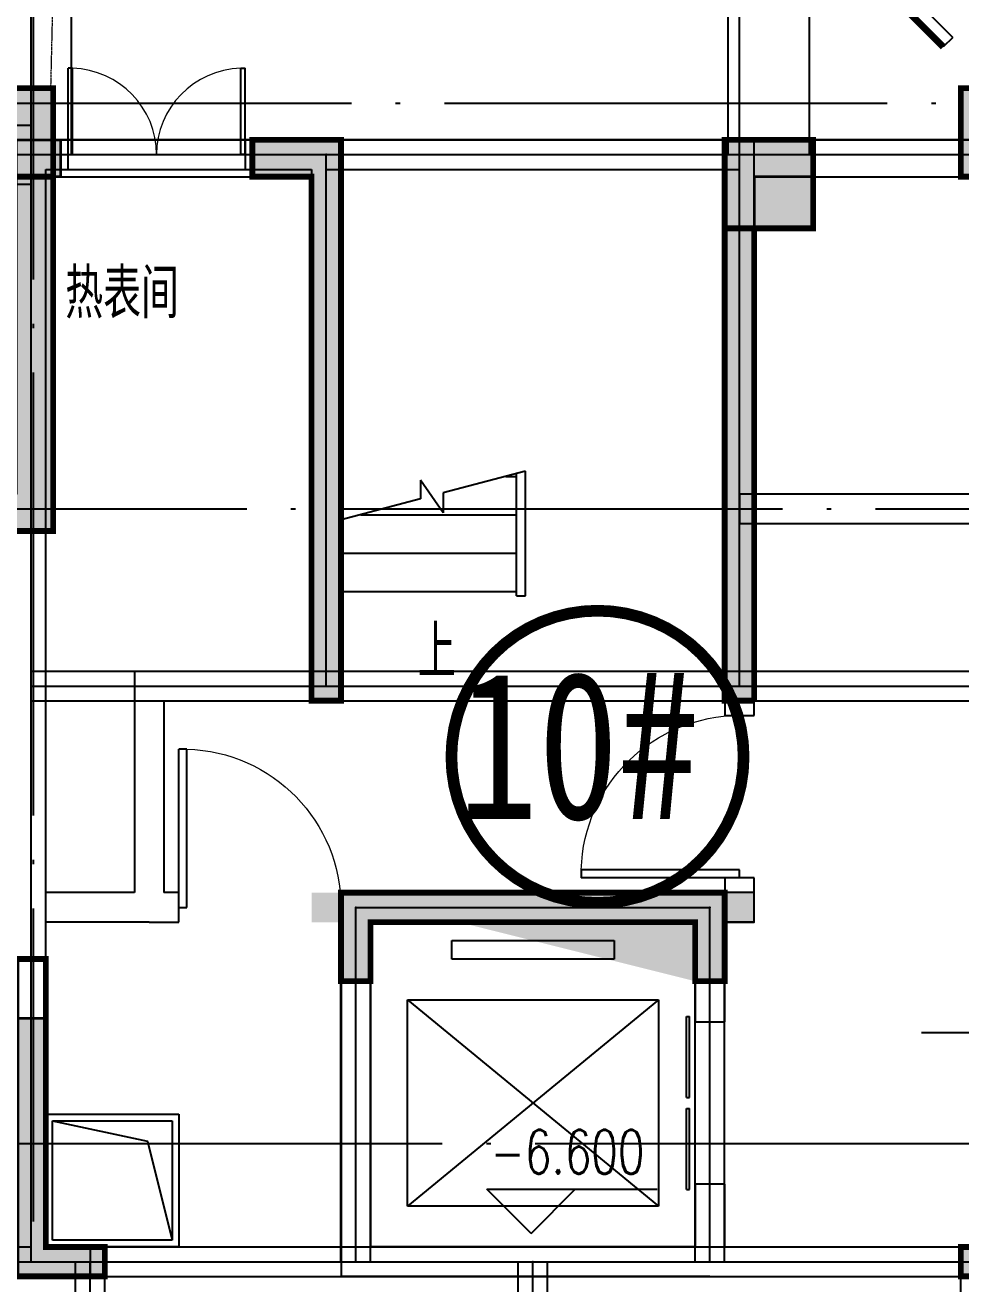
# Model space of a CAD drawing. Extents: x 290727 to 13733020, y 1731457 to 3643100.
# Drawn here: x 655122 to 661462, y 2178530 to 2187057 of the extents above; entities that cross this region are included whole.
import ezdxf
from ezdxf.enums import TextEntityAlignment as Align

# ---------------------------------------------------------------- set-up
doc = ezdxf.new("R2010")
doc.units = 0
doc.header["$LTSCALE"] = 10
doc.header["$PDSIZE"] = 0.5
for name, pattern in [('DASH', [0.35, 0.25, -0.1]), ('DASHED', [0.75, 0.5, -0.25]), ('DOTE', [2.4200000000000004, 2, -0.2, 0.02, -0.2])]:
    doc.linetypes.add(name, pattern=pattern)
doc.layers.get('0').update_dxf_attribs({"linetype": 'CONTINUOUS'})
for name, color, linetype, true_color in [('1106', 7, 'CONTINUOUS', 0x89bf5f), ('2106', 7, 'CONTINUOUS', 0x64cfcf), ('2206', 7, 'CONTINUOUS', 0x3474d4)]:
    doc.layers.add(name, color=color, linetype=linetype, true_color=true_color)
for name, color, linetype in [('BEAM_DASH', 144, 'DASHED'), ('COLU', 2, 'CONTINUOUS'), ('COLUMN', 9, 'CONTINUOUS'), ('DIM_ELEV', 3, 'CONTINUOUS'), ('DIM_SYMB', 3, 'CONTINUOUS'), ('DOTE', 8, 'DOTE'), ('EVTR', 2, 'CONTINUOUS'), ('PUB_HATCH', 8, 'CONTINUOUS'), ('PUB_TEXT', 7, 'CONTINUOUS'), ('STAIR', 2, 'CONTINUOUS'), ('WALL', 255, 'CONTINUOUS'), ('WINDOW', 4, 'CONTINUOUS'), ('X-人防$0$DOOR_FIRE', 4, 'CONTINUOUS'), ('主楼楼号', 6, 'CONTINUOUS'), ('作业图', 4, 'CONTINUOUS'), ('文字', 4, 'CONTINUOUS')]:
    doc.layers.add(name, color=color, linetype=linetype)
doc.layers.add('S_ConcWall', color=8, linetype='CONTINUOUS', lineweight=35)
doc.layers.get('0').off()
doc.styles.add('_TCH_DIM', font='SIMPLEX', dxfattribs={"bigfont": 'GBCBIG'})
doc.styles.add('HNSJY', font='HNSJY-07', dxfattribs={"width": 0.8, "bigfont": 'HNSJY-HZ'})
doc.styles.add('黑体', font='simhei.ttf', dxfattribs={"width": 0.7})

# ---------------------------------------------------------------- blocks, each defined once
blk = doc.blocks.new('A$C55C93FC2')
at = {"layer": 'DOTE', "linetype": 'DOTE', "ltscale": 150}
for p, q in [((170248.6431798763, 127235.4713699026), (170248.6431798761, 52513.62335556466)), ((154884.1350579553, 60091.94571515126), (252290.8196143163, 60091.9457151508)), ((10299.45606850734, 53042.35001869965), (252290.8196143163, 53042.35001869965))]:
    blk.add_line(p, q, dxfattribs=at)
blk = doc.blocks.new('A$C5943134D')
blk.add_lwpolyline([(-1300.015916549397, 900.0001281093573), (-1300.016274456662, 0.0001281667791772634), (-2200.014648432756, 0.0001281672157347202), (-2200.014648432756, 900.0001281093573)], close=True)
blk.add_lwpolyline([(-2155.014648432756, 855.0001281093573), (-1512.031988495641, 716.3937237648352), (-1345.015916549397, 44.99739607496304)])
at = {"layer": 'WINDOW', "linetype": 'DASH'}
blk.add_lwpolyline([(-1345.015916549397, 855.0001281093573), (-1345.015916549397, 44.99739607496304), (-2155.014648432756, 44.99739607496304), (-2155.014648432756, 855.0001281093573)], close=True, dxfattribs=at)
blk = doc.blocks.new('A$C682E2834')
h = blk.add_hatch(color=0)
h.dxf.hatch_style = 1
h.paths.add_polyline_path([(30400.23085716739, 7899.570863577392), (30600.24778824602, 7899.58779752336), (30600.28163841716, 7499.763246389892), (30800.28163841716, 7499.782777639892), (30800.23085716716, 7899.561097952392), (32999.96913841716, 7899.459535452392), (33000.16445091716, 7499.571840139892), (33200.16445091716, 7499.638246389892), (33200.05505534937, 7899.587791461672), (33200.00038841716, 7899.570863577392), (33200.00038841739, 8099.440454095457), (30600.23085716739, 8099.570863577392), (30400.23085716739, 8099.570863577392)])
edge = h.paths.add_edge_path(flags=16)
edge.add_line((11799.89296654239, 7900.001527639892), (11799.80312279216, 7500.223207327392))
h.paths.add_polyline_path([(9600.016013417393, 7900.001527639892), (11799.89296654239, 7900.001527639892)], flags=17)
h.paths.add_polyline_path([(21424.87343529216, 250.0015276398917), (21599.87343529216, 250.0020159211417), (21599.87343529216, 0.002015921141719446), (21174.87343529216, 0.001527639891719446), (20999.87343529216, 0.002015921141719446), (20999.87343529216, 250.0020159211417), (21174.87343529216, 250.0015276398917), (21175.03163841716, 2150.010804983642), (21425.03163841716, 2149.991273733642)])
h.paths.add_polyline_path([(42349.82460716716, 2149.023988577392), (42599.82460716716, 2149.014222952392), (42599.74648216716, 0.0005510773917194456), (42199.74648216716, 0.002015921141719446), (42199.74648216716, 250.0020159211417), (42349.74648216716, 250.0015276398917)])
h.paths.add_polyline_path([(42599.90663841716, 3549.014222952392), (42349.90663841716, 3549.025941702392), (42350.00429466716, 5450.001527639892), (42200.00038841716, 5450.001527639892), (42200.00038841716, 5700.001527639892), (42600.00038841716, 5700.001527639892)])
h.paths.add_polyline_path([(40700.23085716716, 10549.10113701489), (40700.24257591716, 10799.10113701489), (41300.23866966716, 10799.07574638989), (41300.16054466716, 8649.073793264892), (41050.16054466716, 8649.083558889892), (41050.24257591716, 10549.08648857739)])
h.paths.add_polyline_path([(39150.00038841716, 5450.001527639892), (39150.00038841716, 5700.001527639892), (41050.00038841716, 5700.001527639892), (41050.00038841716, 6099.077699514892), (41300.00038841716, 6099.077699514892), (41300.00038841716, 5450.001527639892)])
h.paths.add_polyline_path([(35100.33632591716, 12949.37848076489), (35100.34804466716, 13199.37848076489), (35400.34023216716, 13199.34918388989), (35400.23866966716, 10799.34625420239), (35800.24648216716, 10799.33160576489), (35800.22695091716, 10549.33160576489), (35150.23866966716, 10549.36383232739), (35150.34413841716, 12949.36090263989)])
h.paths.add_polyline_path([(28700.48085716716, 13199.59723076489), (28700.47695091716, 12949.59723076489), (28650.48281029216, 12949.60309013989), (28650.38124779216, 10549.60504326489), (28000.38124779216, 10549.60504326489), (28000.38124779216, 10799.60504326489), (28400.38124779216, 10799.60504326489), (28400.48281029216, 13199.60699638989)])
h.paths.add_polyline_path([(22750.16249779216, 8649.935121389892), (22500.16249779216, 8649.944887014892), (22500.23866966716, 10799.94586357739), (23100.24257591716, 10799.91754326489), (23100.23085716716, 10549.91754326489), (22750.23866966716, 10549.93414482739)])
h.paths.add_polyline_path([(24650.00234154216, 5700.001527639892), (24650.00234154216, 5450.001527639892), (22500.00234154216, 5450.001527639892), (22500.00234154216, 6049.940980764892), (22750.00234154216, 6049.940980764892), (22750.00234154216, 5700.001527639892)])
h.paths.add_polyline_path([(25699.81679466716, 250.0010393586417), (25699.81679466716, 0.001039358641719446), (24799.74648216716, 0.001039358641719446), (24799.83046654216, 2149.837953421142), (25049.83046654216, 2149.827699514892), (25049.74648216716, 250.0010393586417)])
h.paths.add_polyline_path([(32024.28945091716, 0.001039358641719446), (31299.81679466716, 0.001039358641719446), (31299.81679466716, 250.0010393586417), (31774.35976341716, 250.0010393586417), (31774.89101341716, 2149.639711233642), (32024.89101341716, 2149.569398733642), (32024.35976341716, 250.0010393586417), (32499.81679466716, 250.0010393586417), (32499.81679466716, 0.001039358641719446)])
h.paths.add_polyline_path([(29000.14491966716, 5700.001527639892), (29000.14491966716, 5500.001527639892), (28400.14296654216, 5500.001527639892), (28400.22109154216, 7249.609926077392), (28600.22109154216, 7249.600160452392), (28600.14296654216, 5700.001527639892)])
h.paths.add_polyline_path([(34800.00038841716, 5500.001527639892), (34800.00038841716, 5700.001527639892), (35200.00038841716, 5700.001527639892), (35200.00038841716, 7249.351137014892), (35400.00038841716, 7249.351137014892), (35400.00038841716, 5500.001527639892)])
h.paths.add_polyline_path([(30000.47695091716, 12949.58355888989), (30000.48085716716, 13199.58160576489), (30600.48281029216, 13199.57184013989), (30600.32656029216, 9399.568910452392), (30400.33046654216, 9399.575746389892), (30400.48671654216, 12949.57574638989)])
h.paths.add_polyline_path([(33200.18398216716, 9399.449769827392), (33400.18007591716, 9399.442933889892), (33400.34023216716, 12949.44098076489), (33800.33632591716, 12949.41949638989), (33800.34804466716, 13199.41949638989), (33200.34023216716, 13199.44879326489)])
h.paths.add_polyline_path([(38099.74648216716, 0.001039358641719446), (38099.74648216716, 250.0010393586417), (38749.74648216716, 250.0010393586417), (38749.82460716716, 2149.190980764892), (38999.82460716716, 2149.181215139892), (38999.74648216716, 0.001039358641719446)])
h.paths.add_polyline_path([(35024.86366966716, 2149.365785452392), (34774.86366966716, 2149.374574514892), (34774.93788841716, 4199.375551077392), (35024.93788841716, 4199.365785452392)])
h.paths.add_polyline_path([(29025.00234154216, 2149.648500296142), (28775.00234154216, 2149.648500296142), (28775.00234154216, 4199.648012014892), (29025.00234154216, 4199.648012014892)])
h.paths.add_polyline_path([(1900.001609120285, 10800.00152763989), (1900.001609120285, 10550.00152763989), (1550.001609120285, 10550.00152763989), (1550.001609120285, 8650.001527639892), (1300.001609120285, 8650.001527639892), (1300.001609120285, 10800.00152763989)])
h.paths.add_polyline_path([(3450.00136497966, 5700.001527639892), (3450.00136497966, 5450.001527639892), (1300.001609120285, 5450.001527639892), (1300.001609120285, 6100.001527639892), (1550.001609120285, 6100.001527639892), (1550.001609120285, 5700.001527639892)])
h.paths.add_polyline_path([(20100.00234154216, 8650.001527639892), (19850.00234154216, 8650.001527639892), (19850.00234154216, 10550.00152763989), (19500.00234154216, 10550.00152763989), (19500.00234154216, 10800.00152763989), (20100.00234154216, 10800.00152763989)])
h.paths.add_polyline_path([(13899.85097435466, 12950.00152763989), (13899.85097435466, 13200.00152763989), (14199.85488060466, 13200.00152763989), (14199.85488060466, 10800.00152763989), (14599.85585716716, 10800.00152763989), (14599.85585716716, 10550.00152763989), (13949.85488060466, 10550.00152763989), (13949.85488060466, 12950.00152763989)])
h.paths.add_polyline_path([(7499.99745872966, 13200.00152763989), (7499.99745872966, 12950.00152763989), (7450.00136497966, 12950.00152763989), (7450.00136497966, 10550.00152763989), (6800.00136497966, 10550.00152763989), (6800.00136497966, 10800.00152763989), (7200.00136497966, 10800.00152763989), (7200.00136497966, 13200.00152763989)])
h.paths.add_polyline_path([(17950.00234154216, 5450.001527639892), (17950.00234154216, 5700.001527639892), (19850.00234154216, 5700.001527639892), (19850.00234154216, 6050.001527639892), (20100.00234154216, 6050.001527639892), (20100.00234154216, 5450.001527639892)])
h.paths.add_polyline_path([(16900.00234154216, 0.001039358641719446), (16900.00234154216, 250.0010393586417), (17550.00234154216, 250.0010393586417), (17550.00234154216, 2150.001039358642), (17800.00234154216, 2150.001039358642), (17800.00234154216, 0.001039358641719446)])
h.paths.add_polyline_path([(10575.42616966716, 0.001039358641719446), (10100.00136497966, 0.001039358641719446), (10100.00136497966, 250.0010393586417), (10575.42616966716, 250.0010393586417), (10575.00136497966, 2149.975160452392), (10825.00136497966, 2150.026918264892), (10825.42616966716, 250.0010393586417), (11300.00136497966, 250.0010393586417), (11300.00136497966, 0.001039358641719446)])
h.paths.add_polyline_path([(400.0016091202851, 5700.001527639892), (400.0016091202851, 5450.001527639892), (250.0016091202851, 5450.001527639892), (250.0016091202851, 3550.001527639892), (0.001609120285138488, 3550.001527639892), (0.001609120285138488, 5700.001527639892)])
h.paths.add_polyline_path([(400.0011208390351, 250.0020159211417), (400.0018532609101, 0.002015921141719446), (0.001609120285138488, 0.0005510773917194456), (0.001609120285138488, 2150.001039358642), (250.0016091202851, 2150.001039358642), (250.0016091202851, 250.0015276398917)])
h.paths.add_polyline_path([(13599.85488060466, 5500.001527639892), (13599.85488060466, 5700.001527639892), (13999.85488060466, 5700.001527639892), (13999.85488060466, 7250.001527639892), (14199.85488060466, 7250.001527639892), (14199.85488060466, 5500.001527639892)])
h.paths.add_polyline_path([(7800.00136497966, 5700.001527639892), (7800.00136497966, 5500.001527639892), (7200.00136497966, 5500.001527639892), (7200.00136497966, 7250.001527639892), (7400.00136497966, 7250.001527639892), (7400.00136497966, 5700.001527639892)])
h.paths.add_polyline_path([(12599.85097435466, 13200.00152763989), (12599.85097435466, 12950.00152763989), (12199.85488060466, 12950.00152763989), (12199.85488060466, 9400.001527639892), (11999.85488060466, 9400.001527639892), (11999.85488060466, 13200.00152763989)])
h.paths.add_polyline_path([(9200.001364979893, 9400.001527639892), (9200.001364979893, 12950.00152763989), (8799.99745872966, 12950.00152763989), (8799.99745872966, 13200.00152763989), (9400.00136497966, 13200.00152763989), (9400.001364979893, 9400.001527639892)])
h.paths.add_polyline_path([(4500.00136497966, 250.0010393586417), (4500.00136497966, 0.001039358641719446), (3600.00136497966, 0.001039358641719446), (3600.00136497966, 2150.001039358642), (3850.00136497966, 2150.001039358642), (3850.00136497966, 250.0010393586417)])
h.paths.add_polyline_path([(7825.00136497966, 2150.001039358642), (7575.00136497966, 2150.001039358642), (7575.00136497966, 4200.001527639892), (7825.00136497966, 4200.001527639892)])
h.paths.add_polyline_path([(13824.85683372966, 2150.001039358642), (13574.85683372966, 2150.001039358642), (13574.85683372966, 4200.001527639892), (13824.85683372966, 4200.001527639892)])
edge = h.paths.add_edge_path()
edge.add_line((11999.78554466739, 8100.001527639892), (12199.78554466739, 8100.001527639892))
edge.add_line((12199.78554466739, 8100.001527639892), (12199.78554466739, 7900.001527639892))
edge.add_line((12199.78554466739, 7900.001527639892), (11999.76861358853, 7900.01846158586))
edge.add_line((9400.016013417393, 8100.001527639892), (9200.016013417393, 8100.001527639892))
edge.add_line((9200.016013417393, 8100.001527639892), (9200.016013417393, 7900.001527639892))
edge.add_line((9200.016013417393, 7900.001527639892), (9400.032944496023, 7900.01846158586))
edge.add_line((9400.011129499879, 7900.018459738931), (9400.00136497966, 7500.188051077392))
edge.add_line((9400.00136497966, 7500.188051077392), (9600.00136497966, 7500.182191702392))
edge.add_line((9600.00136497966, 7500.182191702392), (9600.016013417393, 7900.001527639892))
edge.add_line((11999.87831810489, 8100.001527639892), (9400.016013417393, 8100.001527639892))
edge.add_line((11799.80312279216, 7500.223207327392), (11999.80312279239, 7500.193910452392))
edge.add_line((11999.80312279239, 7500.193910452392), (11999.76861358853, 7900.01846158586))
h = blk.add_hatch(color=0)
h.dxf.hatch_style = 1
h.paths.add_polyline_path([(9400.016013417393, 8100.001527639892), (9400.016013417393, 7900.001527639892), (9400.011129499879, 7900.018459738931), (9400.00136497966, 7500.188051077392), (9600.00136497966, 7500.182191702392), (9600.016013417393, 7900.001527639892), (11799.89296654239, 7900.001527639892), (11799.83440526435, 7500.223202744994), (11999.80312279239, 7500.193910452392), (11999.76861358853, 7900.01846158586), (12199.78554466739, 7900.01846158586), (12199.78554466739, 8100.001527639892)])
at = {"color": 0}
blk.add_lwpolyline([(9400.016013417393, 8100.001527639892), (9400.016013417393, 7900.001527639892), (9400.011129499879, 7900.018459738931), (9400.00136497966, 7500.188051077392), (9600.00136497966, 7500.182191702392), (9600.016013417393, 7900.001527639892), (11799.89296654239, 7900.001527639892), (11799.83440526435, 7500.223202744994), (11999.80312279239, 7500.193910452392), (11999.76861358853, 7900.01846158586), (12199.78554466739, 7900.01846158586), (12199.78554466739, 8100.001527639892), (9400.016013417393, 8100.001527639892)], dxfattribs=at)
at = {"layer": 'S_ConcWall', "color": 0, "lineweight": 35, "ltscale": 0.9999999776482582}
for p, q in [((7200.00136497966, 13200.00152763989), (7499.99745872966, 13200.00152763989)), ((7499.99745872966, 13200.00152763989), (7499.99745872966, 12950.00152763989)), ((8799.99745872966, 12950.00152763989), (8799.99745872966, 13200.00152763989)), ((8799.99745872966, 13200.00152763989), (9400.00136497966, 13200.00152763989)), ((9400.00136497966, 13200.00152763989), (9400.001364979893, 9400.001527639892)), ((11999.85488060466, 9400.001527639892), (11999.85488060466, 13200.00152763989)), ((11999.85488060466, 13200.00152763989), (12599.85097435466, 13200.00152763989)), ((12599.85097435466, 13200.00152763989), (12599.85097435466, 12950.00152763989)), ((7499.99745872966, 12950.00152763989), (7450.00136497966, 12950.00152763989)), ((7450.00136497966, 12950.00152763989), (7450.00136497966, 10550.00152763989)), ((9200.001364979893, 12950.00152763989), (8799.99745872966, 12950.00152763989)), ((9200.001364979893, 9400.001527639892), (9200.001364979893, 12950.00152763989)), ((12599.85097435466, 12950.00152763989), (12199.85488060466, 12950.00152763989)), ((12199.85488060466, 12950.00152763989), (12199.85488060466, 9400.001527639892)), ((7450.00136497966, 10550.00152763989), (6800.00136497966, 10550.00152763989)), ((9400.001364979893, 9400.001527639892), (9200.001364979893, 9400.001527639892)), ((12199.85488060466, 9400.001527639892), (11999.85488060466, 9400.001527639892)), ((7200.00136497966, 7250.001527639892), (7400.00136497966, 7250.001527639892)), ((7400.00136497966, 7250.001527639892), (7400.00136497966, 5700.001527639892)), ((7400.00136497966, 5700.001527639892), (7800.00136497966, 5700.001527639892)), ((7800.00136497966, 5700.001527639892), (7800.00136497966, 5500.001527639892)), ((7800.00136497966, 5500.001527639892), (7200.00136497966, 5500.001527639892))]:
    blk.add_line(p, q, dxfattribs=at)
blk = doc.blocks.new('A$C40B84A1C')
at = {"layer": 'DIM_SYMB'}
blk.add_lwpolyline([(524.9992847805845, 2010.002427915817, 0, 0, 0), (524.9992847805845, 2360.002427915817, 80.00000000000001, 0, 0), (524.9992847805845, 2660.002427915817, 0, 0, 0)], format="xyseb", dxfattribs=at)
at = {"layer": 'STAIR'}
for p, q in [((1149.999284780585, 2955.168464685418), (592.5611019673217, 2807.856696046514)), ((1016.928506968921, 2920.002427915817), (1089.999284780585, 2920.002427915817)), ((1089.999284780585, 2110.002427915817), (1089.999284780585, 2939.312525155536)), ((1149.999284780585, 2140.002427915817), (1149.999284780584, 2955.168464685418)), ((1149.999284780585, 2110.002427915817), (1149.999284780584, 2955.168464685418)), ((438.5792148037509, 2893.716320452927), (438.1434868294988, 2767.04942324695)), ((592.0967112718148, 2672.85749478487), (438.5792148037509, 2893.716320452927)), ((438.1434868294988, 2767.04942324695), (-100.0007152194155, 2624.836391146216)), ((592.5611019673217, 2807.856696046514), (592.0967112718148, 2672.85749478487)), ((33.0700625922474, 2660.002427915817), (1089.999284780585, 2660.002427915816)), ((-100.0007152194156, 2140.002427915817), (-100.0007152194155, 2624.836391146216)), ((-100.0007152194155, 2400.002427915817), (1089.999284780585, 2400.002427915817)), ((-100.0007152194156, 2140.002427915817), (1089.999284780585, 2140.002427915817)), ((1089.999284780585, 2110.002427915817), (1149.999284780585, 2110.002427915817))]:
    blk.add_line(p, q, dxfattribs=at)
at = {"layer": 'PUB_TEXT', "style": '_TCH_DIM'}
blk.add_text('上', height=357.4468085106383, dxfattribs=at).set_placement((420.7439656316483, 1555.002427915817))
blk = doc.blocks.new('$DorLib2D$00000127')
at = {"color": 0, "linetype": 'Continuous'}
for p, q in [((-0.0333333333328483, 0.79489831543669, -93.75), (-0.5333333333328483, 0.79489831543669, -93.75)), ((-0.5333333333328483, 0.79489831543669, -93.75), (-0.5333333333328483, 0.6904056441872441, -93.75)), ((-0.0333333333328483, 0.79489831543669, -93.75), (-0.0333333333328483, 0.6904056441872441, -93.75)), ((0.0333333333328483, 0.79489831543669, -93.75), (0.0333333333328483, 0.6904056441872441, -93.75)), ((0.5333333333328483, 0.79489831543669, -93.75), (0.0333333333328483, 0.79489831543669, -93.75)), ((0.5333333333328483, 0.79489831543669, -93.75), (0.5333333333328483, 0.6904056441872441, -93.75)), ((-0.0333333333328483, 0.6904056441872441, -93.75), (-0.5333333333328483, 0.6904056441872441, -93.75)), ((0.5333333333328483, 0.6904056441872441, -93.75), (0.0333333333328483, 0.6904056441872441, -93.75)), ((0.5, 0.4999999999999787, -93.75), (-0.5, 0.4999999999999787, -93.75))]:
    blk.add_line(p, q, dxfattribs=at)
blk = doc.blocks.new('$DorLib2D$00000001')
for p, q in [((0.45, 0.975), (0.5000000000000002, 0.975)), ((0.45, 0), (0.45, 0.975)), ((0.5, 0), (0.5, 0.975)), ((0.5, 0), (0.45, 0))]:
    blk.add_line(p, q)
at = {"lineweight": 13}
blk.add_arc((0.475, 0), 0.975, 91.46928358135379, 180, dxfattribs=at)
blk = doc.blocks.new('$DorLib2D$00000002')
for p, q in [((-0.5, -1e-16), (-0.5000000000000007, 0.4875)), ((-0.4750000000000007, 0.4875), (-0.5000000000000007, 0.4875)), ((-0.475, 0), (-0.4750000000000007, 0.4875)), ((0.475, 0), (0.4750000000000007, 0.4875)), ((0.4750000000000007, 0.4875), (0.5000000000000007, 0.4875)), ((0.5, -1e-16), (0.5000000000000007, 0.4875)), ((-0.5, -1e-16), (-0.475, 0)), ((0.5, -1e-16), (0.475, 0))]:
    blk.add_line(p, q)
at = {"lineweight": 13}
for centre, start, end in [((-0.4875, 0), 0, 88.53071641864632), ((0.4875, 0), 91.46928358135372, 180)]:
    blk.add_arc(centre, 0.4875, start, end, dxfattribs=at)
blk = doc.blocks.new('_FZH')
blk.add_lwpolyline([(-0.5, -0.5), (0.5, -0.5), (0.5, 0.5), (-0.5, 0.5)], close=True)
at = {"layer": 'PUB_HATCH'}
blk.add_solid([(-0.5, -0.5), (0.5, -0.5), (-0.5, 0.5), (0.5, 0.5)], dxfattribs=at)
blk = doc.blocks.new('X-人防$0$$DorLib2D$00000091')
for p, q in [((-0.1464466094066097, 0.3952200572599196), (-0.1582317224264216, 0.4070051702796961)), ((0.1464466094068371, 0.3952200572599196), (0.158231722426649, 0.4070051702796961)), ((-0.4999999999998863, 0.0416666666666572), (-0.1464466094066381, 0.3952200572599196)), ((0.5000000000001137, 0.0416666666666572), (0.1464466094068655, 0.3952200572599196)), ((-0.4999999999998863, 0.0416666666666572), (-0.5117851130196698, 0.0534517796864193)), ((0.5000000000001137, 0.0416666666666572), (0.5117851130198972, 0.0534517796864193))]:
    blk.add_line(p, q)
at = {"const_width": 0.0083333333333333}
for points in [[(-0.5117851130196698, 0.0534517796864336), (-0.1582317224264216, 0.4070051702796817)], [(0.5117851130198687, 0.0534517796864336), (0.158231722426649, 0.4070051702796817)]]:
    blk.add_lwpolyline(points, dxfattribs=at)
for centre, start, end in [((-0.4999999999998579, 0.0416666666666572), 0, 45), ((0.5000000000000853, 0.0416666666666572), 135, 180)]:
    blk.add_arc(centre, 0.4999999999999806, start, end)
blk = doc.blocks.new('车库建筑作业图')
blk.add_lwpolyline([(656162.360256443, 2179679.787242988), (656162.3598985358, 2178779.787243045), (655262.3615245598, 2178779.787243045), (655262.3615245598, 2179679.787242988)], close=True)
blk.add_lwpolyline([(655307.3615245598, 2179634.787242988), (655950.3441844969, 2179496.180838643), (656117.360256443, 2178824.784510953)])
at = {"layer": 'DIM_ELEV'}
for p, q in [((658549.6730086242, 2178869.977969208), (658249.6730086242, 2179169.977969208)), ((658249.6730086242, 2179169.977969208), (659404.3335392247, 2179169.977969208)), ((658549.6730086242, 2178869.977969208), (658849.6730086242, 2179169.977969208))]:
    blk.add_line(p, q, dxfattribs=at)
at = {"layer": 'DOTE', "ltscale": 150}
blk.add_line((646363.0959269963, 2183779.787114877), (691714.779030812, 2183779.787114877), dxfattribs=at)
at = {"layer": 'DOTE', "linetype": 'Continuous', "ltscale": 150}
blk.add_line((665862.3761729847, 2180229.787114751), (661195.5736209078, 2180229.786633724), dxfattribs=at)
at = {"layer": 'EVTR'}
for p, q in [((658012.3761729952, 2180729.787114834), (658012.3761729952, 2180854.787114806)), ((658012.3761729952, 2180854.787114806), (659112.3761730082, 2180854.787114806)), ((659112.3761730082, 2180854.787114806), (659112.3761730082, 2180729.787114834)), ((659112.3761730082, 2180729.787114834), (658012.3761729952, 2180729.787114834)), ((657712.3761730157, 2180454.787114828), (659412.3761730157, 2180454.787114828)), ((657712.3761730157, 2179054.78711484), (657712.3761730157, 2180454.787114828)), ((657712.3761730157, 2180454.787114828), (659412.3761730157, 2179054.78711484)), ((659412.3761730157, 2180454.787114828), (657712.3761730157, 2179054.78711484)), ((659412.3761730157, 2180454.787114828), (659412.3761730157, 2179054.78711484)), ((659412.3761730157, 2179054.78711484), (657712.3761730157, 2179054.78711484))]:
    blk.add_line(p, q, dxfattribs=at)
at = {"layer": 'WALL'}
for p, q in [((655412.3436515532, 2186279.787114876), (655062.3761729905, 2186279.787114877)), ((655412.3436515526, 2186079.787114876), (655412.3436515532, 2186279.787114876)), ((657162.376172994, 2186279.787114871), (656612.3436515532, 2186279.787114873)), ((656612.3436515532, 2186279.787114873), (656612.3436515526, 2186079.787114873)), ((657162.376172994, 2186279.787114871), (660062.3761729938, 2186279.787114863)), ((660062.3761729938, 2182379.787114852), (660062.3761729938, 2186279.787114863)), ((655262.3761729905, 2181179.787114854), (655262.3761729905, 2186079.787114876)), ((655262.3761729905, 2186079.787114876), (655412.3436515526, 2186079.787114876)), ((656612.3436515526, 2186079.787114873), (657062.3761729938, 2186079.787114872)), ((657062.3761729938, 2186079.787114872), (657062.3761729938, 2182679.787114854)), ((657262.3761729938, 2186079.787114871), (657262.3761729938, 2182479.787114854)), ((657262.3761729938, 2186079.787114871), (659862.3761729938, 2186079.787114864)), ((659862.3761729938, 2186079.787114864), (659862.3761729938, 2182379.787114852)), ((662662.3761730957, 2183879.78711487), (659962.3761730108, 2183879.787114877)), ((659962.3761730108, 2183879.787114877), (659962.3761730108, 2183679.787114877)), ((659962.3761730108, 2183679.787114877), (662662.3761730957, 2183679.787114868)), ((655862.3761730148, 2182679.787114854), (655862.3761730148, 2181179.787114854)), ((655862.3761730148, 2182679.787114854), (657062.3761729938, 2182679.787114854)), ((656062.3761730148, 2182479.787114854), (656062.3761730148, 2181179.787114854)), ((656062.3761730148, 2182479.787114854), (657262.3761729938, 2182479.787114854)), ((659862.3761729938, 2182379.787114852), (660062.3761729938, 2182379.787114852)), ((660062.3761729938, 2181279.787114852), (659862.3761729938, 2181279.787114852)), ((659862.3761729938, 2181279.787114852), (659862.3761729938, 2181179.787114854)), ((660062.3761729938, 2180979.787114854), (660062.3761729938, 2181279.787114852)), ((655862.3761730148, 2181179.787114854), (655262.3761729905, 2181179.787114854)), ((656162.3761729123, 2181179.787114854), (656062.3761730148, 2181179.787114854)), ((656162.3761729123, 2180979.787114854), (656162.3761729123, 2181179.787114854)), ((657362.3761729938, 2181179.787114854), (657262.3761729123, 2181179.787114854)), ((657262.3761729123, 2181179.787114854), (657262.3761729123, 2180979.787114854)), ((659762.3761729938, 2181179.787114854), (657362.3761729938, 2181179.787114854)), ((659862.3761729938, 2181179.787114854), (659762.3761729938, 2181179.787114854)), ((655262.3761729905, 2178779.787114879), (655262.3761729905, 2180979.787114854)), ((655962.3761730148, 2180979.787114854), (655262.3761729905, 2180979.787114854)), ((655962.3761730148, 2180979.787114854), (656162.3761729123, 2180979.787114854)), ((657262.3761729938, 2180979.787114854), (657262.3761729938, 2178579.787114879)), ((657462.3761729938, 2180979.787114854), (657462.3761729938, 2178779.787114879)), ((659662.3761729938, 2180979.787114854), (657462.3761729938, 2180979.787114854)), ((659662.3761729938, 2180979.787114854), (659662.3761729938, 2180304.787114834)), ((659862.3761729938, 2180304.787114834), (659862.3761729938, 2180979.787114854)), ((660062.3761729938, 2180979.787114854), (659862.3761729938, 2180979.787114854)), ((659662.3761729938, 2180304.787114834), (659862.3761729938, 2180304.787114834)), ((659862.3761729938, 2179204.787114834), (659662.3761729938, 2179204.787114834)), ((659662.3761729938, 2179204.787114834), (659662.3761729938, 2178779.787114879)), ((659862.3761729938, 2178779.787114879), (659862.3761729938, 2179204.787114834)), ((655262.3761729905, 2178779.787114879), (655562.3761730152, 2178779.787114877)), ((655562.3761730152, 2178779.787114877), (655562.3761730143, 2178579.787114877)), ((659662.3761729938, 2178779.787114879), (657462.3761729938, 2178779.787114879)), ((659862.3761729938, 2178779.787114879), (661862.376172997, 2178779.787114879)), ((655062.3761729905, 2178579.78711488), (655562.3761730143, 2178579.787114877)), ((659762.3761729938, 2178579.787114879), (657262.3761729938, 2178579.787114879)), ((659762.3761729938, 2178579.787114879), (662062.376172997, 2178579.787114879))]:
    blk.add_line(p, q, dxfattribs=at)
at = {"layer": 'WINDOW'}
for p, q in [((655412.343651553, 2186279.787114876), (656612.343651553, 2186279.787114873)), ((655412.3436515525, 2186079.787114876), (656612.3436515525, 2186079.787114873))]:
    blk.add_line(p, q, dxfattribs=at)
at = {"layer": 'WINDOW', "linetype": 'DASH', "ltscale": 100}
blk.add_lwpolyline([(656117.360256443, 2179634.787242988), (656117.360256443, 2178824.784510953), (655307.3615245598, 2178824.784510953), (655307.3615245598, 2179634.787242988)], close=True, dxfattribs=at)
at = {"layer": '主楼楼号', "const_width": 79.19999841620924, "elevation": -0.8014384514360892}
blk.add_lwpolyline([(658010.2193566656, 2182099.994270158, 1), (659990.2193170658, 2182099.994270158, 1)], format="xyb", close=True, dxfattribs=at)
at = {"color": 8}
blk.add_blockref('A$C682E2834', (647862.4832064528, 2173079.785587216), dxfattribs=at)
blk.add_blockref('A$C40B84A1C', (657362.3761729938, 2181079.786882441))
at = {"layer": 'COLUMN', "linetype": 'Continuous', "rotation": 270}
for p, xscale, yscale, zscale in [((655012.5024690554, 2186329.849867946), 599.9455798044801, 599.9860332435928, 599.9860332435928), ((660162.3629680586, 2185979.822646197), 599.9999766959809, 600, 600)]:
    blk.add_blockref('_FZH', p, dxfattribs=dict(at, xscale=xscale, yscale=yscale, zscale=zscale))
at = {"layer": 'WINDOW'}
for name, p, xscale, yscale, zscale in [('$DorLib2D$00000002', (656012.3436515528, 2186179.787114874), 1200, 1200, 1200), ('$DorLib2D$00000001', (656712.3761729123, 2181079.787114854), -1100, 1100, 1100)]:
    blk.add_blockref(name, p, dxfattribs=dict(at, xscale=xscale, yscale=yscale, zscale=zscale))
at = {"layer": 'WINDOW', "xscale": -1100, "zscale": 1100, "rotation": 90}
for name, p, yscale in [('$DorLib2D$00000001', (659962.3761729938, 2181829.787114852), 1100), ('$DorLib2D$00000127', (659762.3761729938, 2179754.787114834), 200)]:
    blk.add_blockref(name, p, dxfattribs=dict(at, yscale=yscale))
at = {"layer": 'X-人防$0$DOOR_FIRE', "xscale": -5500, "yscale": 5500, "zscale": 350, "rotation": 90.00000501252242}
blk.add_blockref('X-人防$0$$DorLib2D$00000091', (661637.5091636553, 2189724.118623876), dxfattribs=at)
at = {"layer": '文字', "linetype": 'Continuous'}
for name, p in [('A$C55C93FC2', (484928.2411151752, 2126437.437102827)), ('A$C5943134D', (657462.3761729933, 2178779.787114879))]:
    blk.add_blockref(name, p, dxfattribs=at)
at = {"layer": 'PUB_TEXT'}
for s, height, style, width, p in [('热表间', 337.5886524822695, 'HNSJY', 0.8, (655393.8532206975, 2185070.572041348)), ('-6.600', 297.5, '_TCH_DIM', 0.7058823529411765, (658274.3335392247, 2179274.977969208))]:
    blk.add_text(s, height=height, dxfattribs=dict(at, style=style, width=width)).set_placement(p)
at = {"layer": '主楼楼号', "style": '黑体', "width": 0.8}
blk.add_text('10#', height=1000, dxfattribs=at).set_placement((658053.768709468, 2181379.271123428, -0.5342923123747132), align=Align.BOTTOM_LEFT)
blk = doc.blocks.new('人防-l')
at = {"layer": '2106'}
for points in [[(807204.2844224663, -946733.6890150621), (806604.2844224663, -946733.6890150621), (806604.2844224663, -947333.6890150621), (807204.2844224663, -947333.6890150621)], [(813954.2844224663, -946733.6890150621), (813354.2844224663, -946733.6890150621), (813354.2844224663, -947333.6890150621), (813954.2844224663, -947333.6890150621)], [(812354.1594224663, -947083.6890150621), (811754.1594224663, -947083.6890150621), (811754.1594224663, -947683.6890150621), (812354.1594224663, -947683.6890150621)]]:
    blk.add_hatch(color=0, dxfattribs=at).paths.add_polyline_path(points)
at = {"color": 0}
for p, q in [((807054.2844224663, -947183.6890150621), (807054.2844224663, -945990.3218275621)), ((811854.1594224663, -947183.6890150621), (811854.2219224663, -945990.3218275621)), ((799168.6594224663, -947183.6890150621), (807054.2844224663, -947183.6890150621)), ((807054.2844224663, -947183.6890150621), (808554.2844224663, -947183.6890150621)), ((807054.2844224663, -949583.6890150621), (807054.2844224663, -947183.6890150621)), ((808554.2844224663, -947183.6890150621), (809054.2844224663, -947183.6890150621)), ((809054.2844224663, -947183.6890150621), (811854.1594224663, -947183.6890150621)), ((809054.2844224663, -950783.6890150621), (809054.2844224663, -947183.6890150621)), ((811854.1594224663, -947183.6890150621), (812354.1594224663, -947183.6890150621)), ((811854.1594224663, -950783.6890150621), (811854.1594224663, -947183.6890150621)), ((812354.1594224663, -947183.6890150621), (813854.2844224663, -947183.6890150621)), ((806654.2844224663, -949583.6890150621), (807054.2844224663, -949583.6890150621)), ((807054.2844224663, -950783.6890150621), (807054.2844224663, -949583.6890150621)), ((807054.2844224663, -950783.6890150621), (809054.2844224663, -950783.6890150621)), ((807054.2844224663, -952633.6890150621), (807054.2844224663, -950783.6890150621)), ((809054.2844224663, -950783.6890150621), (811854.1594224663, -950783.6890150621)), ((811854.1594224663, -950783.6890150621), (813854.1594224663, -950783.6890150621)), ((809254.2844224663, -952283.6890150621), (811654.1594224663, -952283.6890150621)), ((809254.2844224663, -952783.5015150621), (809254.2844224663, -952283.6890150621)), ((811654.0969224663, -952783.4780775621), (811654.1594224663, -952283.6890150621)), ((807054.2844224663, -954683.6890150621), (807054.2844224663, -952633.6890150621)), ((809253.8469224663, -954683.6890150621), (809254.2844224663, -952783.5015150621)), ((811653.7844224663, -954683.6890150621), (811654.0969224663, -952783.4780775621)), ((804154.2844224663, -954683.6890150621), (807054.2844224663, -954683.6890150621)), ((807054.2844224663, -954683.6890150621), (807454.2844224663, -954683.6890150621)), ((807454.2844224663, -954683.6890150621), (807554.2844224663, -954683.6890150621)), ((807454.2844224663, -956058.6890150621), (807454.2844224663, -954683.6890150621)), ((807554.2844224663, -954683.6890150621), (809253.8469224663, -954683.6890150621)), ((809253.8469224663, -954683.6890150621), (810454.2844224663, -954683.6890150621)), ((810454.2844224663, -954683.6890150621), (811653.7844224663, -954683.6890150621)), ((810454.2844224663, -958133.6890150621), (810454.2844224663, -954683.6890150621)), ((811653.7844224663, -954683.6890150621), (813354.1594224663, -954683.6890150621)), ((813354.1594224663, -954683.6890150621), (813454.1594224663, -954683.6890150621))]:
    blk.add_line(p, q, dxfattribs=at)
for p in [(807054.2844224663, -947183.6890150621), (808554.2844224663, -947183.6890150621), (809054.2844224663, -947183.6890150621), (811854.1594224663, -947183.6890150621), (812354.1594224663, -947183.6890150621), (807054.2844224663, -949583.6890150621), (807054.2844224663, -950783.6890150621), (809054.2844224663, -950783.6890150621), (811854.1594224663, -950783.6890150621), (809254.2844224663, -952283.6890150621), (811654.1594224663, -952283.6890150621), (807054.2844224663, -952633.6890150621), (809254.2844224663, -952783.5015150621), (811654.0969224663, -952783.4780775621), (807054.2844224663, -954683.6890150621), (807454.2844224663, -954683.6890150621), (807554.2844224663, -954683.6890150621), (809253.8469224663, -954683.6890150621), (810454.2844224663, -954683.6890150621), (811653.7844224663, -954683.6890150621), (813354.1594224663, -954683.6890150621)]:
    blk.add_point(p, dxfattribs=at)
at = {"layer": '1106', "color": 0}
for p, q in [((808554.2844224663, -947083.6890150621), (809154.2844224663, -947083.6890150621)), ((809154.2844224663, -950783.6890150621), (809154.2844224663, -947083.6890150621)), ((811754.1594224663, -947083.6890150621), (812354.1594224663, -947083.6890150621)), ((811754.1594224663, -950783.6890150621), (811754.1594224663, -947083.6890150621)), ((807204.2844224663, -949733.6890150621), (807204.2844224663, -947183.6890150621)), ((808554.2844224663, -947333.6890150621), (808954.2844224663, -947333.6890150621)), ((808954.2844224663, -950783.6890150621), (808954.2844224663, -947333.6890150621)), ((811954.1594224663, -947333.6890150621), (812354.1594224663, -947333.6890150621)), ((811954.1594224663, -950783.6890150621), (811954.1594224663, -947333.6890150621)), ((806654.2844224663, -949733.6890150621), (807204.2844224663, -949733.6890150621)), ((809154.2844224663, -952183.6890150621), (811754.1594224663, -952183.6890150621)), ((809154.2844224663, -952783.5015150621), (809154.2844224663, -952183.6890150621)), ((811754.0969224663, -952783.4780775621), (811754.1594224663, -952183.6890150621)), ((809354.2844224663, -952383.6890150621), (811554.1594224663, -952383.6890150621)), ((809354.2844224663, -952783.5015150621), (809354.2844224663, -952383.6890150621)), ((811554.0969224663, -952783.4780775621), (811554.1594224663, -952383.6890150621)), ((807154.2844224663, -954583.6890150621), (807154.2844224663, -952633.6890150621)), ((807154.2844224663, -954583.6890150621), (807454.2844224663, -954583.6890150621)), ((807454.2844224663, -954583.6890150621), (807554.2844224663, -954583.6890150621)), ((813354.1594224663, -954583.6890150621), (813454.1594224663, -954583.6890150621)), ((806954.2844224663, -954783.6890150621), (807454.2844224663, -954783.6890150621)), ((807454.2844224663, -954783.6890150621), (807554.2844224663, -954783.6890150621)), ((813354.1594224663, -954783.6890150621), (813454.1594224663, -954783.6890150621))]:
    blk.add_line(p, q, dxfattribs=at)
at = {"layer": '2106', "color": 0, "linetype": 'Continuous'}
for points in [[(807204.2844224663, -946733.6890150621), (806604.2844224663, -946733.6890150621), (806604.2844224663, -947333.6890150621), (807204.2844224663, -947333.6890150621)], [(813954.2844224663, -946733.6890150621), (813354.2844224663, -946733.6890150621), (813354.2844224663, -947333.6890150621), (813954.2844224663, -947333.6890150621)], [(812354.1594224663, -947083.6890150621), (811754.1594224663, -947083.6890150621), (811754.1594224663, -947683.6890150621), (812354.1594224663, -947683.6890150621)]]:
    blk.add_lwpolyline(points, close=True, dxfattribs=at)
at = {"layer": '2206', "color": 0}
for p, q in [((807329.2844224663, -947183.6890150621), (807329.2844224663, -945990.3218275621)), ((811778.1594224663, -947183.6890150621), (811778.2219224663, -945990.3218275621)), ((811778.1594224663, -947183.6890150621), (811778.2219224663, -945990.3218275621)), ((812328.1594224663, -947183.6890150621), (812328.2219224663, -945990.3218275621)), ((799168.6594224663, -946983.6890150621), (807054.2844224663, -946983.6890150621)), ((799168.6594224663, -946983.6890150621), (807054.2844224663, -946983.6890150621)), ((807054.2844224663, -947083.6890150621), (808554.2844224663, -947083.6890150621)), ((807054.2844224663, -947083.6890150621), (808554.2844224663, -947083.6890150621)), ((809054.2844224663, -947083.6890150621), (811854.1594224663, -947083.6890150621)), ((809054.2844224663, -947083.6890150621), (811854.1594224663, -947083.6890150621)), ((812354.1594224663, -947083.6890150621), (813854.2844224663, -947083.6890150621)), ((812354.1594224663, -947083.6890150621), (813854.2844224663, -947083.6890150621)), ((807054.2844224663, -947333.6890150621), (808554.2844224663, -947333.6890150621)), ((809054.2844224663, -947283.6890150621), (811854.1594224663, -947283.6890150621)), ((812354.1594224663, -947333.6890150621), (813854.2844224663, -947333.6890150621)), ((799168.6594224663, -947383.6890150621), (807054.2844224663, -947383.6890150621)), ((807154.2844224663, -950783.6890150621), (807154.2844224663, -949583.6890150621)), ((807054.2844224663, -950683.6890150621), (809054.2844224663, -950683.6890150621)), ((807054.2844224663, -950683.6890150621), (809054.2844224663, -950683.6890150621)), ((809054.2844224663, -950683.6890150621), (811854.1594224663, -950683.6890150621)), ((809054.2844224663, -950683.6890150621), (811854.1594224663, -950683.6890150621)), ((811854.1594224663, -950683.6890150621), (813854.1594224663, -950683.6890150621)), ((811854.1594224663, -950683.6890150621), (813854.1594224663, -950683.6890150621)), ((807154.2844224663, -952633.6890150621), (807154.2844224663, -950783.6890150621)), ((807054.2844224663, -950883.6890150621), (809054.2844224663, -950883.6890150621)), ((809054.2844224663, -950883.6890150621), (811854.1594224663, -950883.6890150621)), ((811854.1594224663, -950883.6890150621), (813854.1594224663, -950883.6890150621)), ((809153.8469224663, -954683.6890150621), (809154.2844224663, -952783.5015150621)), ((809153.8469224663, -954683.6890150621), (809154.2844224663, -952783.5015150621)), ((809353.8469224663, -954683.6890150621), (809354.2844224663, -952783.5015150621)), ((811553.7844224663, -954683.6890150621), (811554.0969224663, -952783.4780775621)), ((811553.7844224663, -954683.6890150621), (811554.0969224663, -952783.4780775621)), ((811753.7844224663, -954683.6890150621), (811754.0969224663, -952783.4780775621)), ((804154.2844224663, -954583.6890150621), (807054.2844224663, -954583.6890150621)), ((804154.2844224663, -954583.6890150621), (807054.2844224663, -954583.6890150621)), ((807554.2844224663, -954583.6890150621), (809253.8469224663, -954583.6890150621)), ((807554.2844224663, -954583.6890150621), (809253.8469224663, -954583.6890150621)), ((809253.8469224663, -954583.6890150621), (810454.2844224663, -954583.6890150621)), ((809253.8469224663, -954583.6890150621), (810454.2844224663, -954583.6890150621)), ((810454.2844224663, -954583.6890150621), (811653.7844224663, -954583.6890150621)), ((810454.2844224663, -954583.6890150621), (811653.7844224663, -954583.6890150621)), ((811653.7844224663, -954583.6890150621), (813354.1594224663, -954583.6890150621)), ((811653.7844224663, -954583.6890150621), (813354.1594224663, -954583.6890150621)), ((807354.2844224663, -956058.6890150621), (807354.2844224663, -954683.6890150621)), ((807354.2844224663, -956058.6890150621), (807354.2844224663, -954683.6890150621)), ((807554.2844224663, -956058.6890150621), (807554.2844224663, -954683.6890150621)), ((810354.2844224663, -958133.6890150621), (810354.2844224663, -954683.6890150621)), ((810354.2844224663, -958133.6890150621), (810354.2844224663, -954683.6890150621)), ((810554.2844224663, -958133.6890150621), (810554.2844224663, -954683.6890150621)), ((813354.1594224663, -956058.6890150621), (813354.1594224663, -954683.6890150621)), ((813354.1594224663, -956058.6890150621), (813354.1594224663, -954683.6890150621)), ((804154.2844224663, -954783.6890150621), (807054.2844224663, -954783.6890150621)), ((807554.2844224663, -954783.6890150621), (809253.8469224663, -954783.6890150621)), ((809253.8469224663, -954783.6890150621), (810454.2844224663, -954783.6890150621)), ((810454.2844224663, -954783.6890150621), (811653.7844224663, -954783.6890150621)), ((811653.7844224663, -954783.6890150621), (813354.1594224663, -954783.6890150621))]:
    blk.add_line(p, q, dxfattribs=at)
blk = doc.blocks.new('梁图-10.22')
at = {"color": 0}
blk.add_lwpolyline([(-1462873.94397509, 217307.9509954047), (-1420274.18152568, 217306.4023284586), (-1420273.927563129, 223007.9519714625), (-1421573.862846908, 223007.9519714154), (-1421573.647064366, 228107.0261883656), (-1427473.689281879, 228107.296697964), (-1427473.689281879, 230507.2886415971), (-1434473.445140096, 230507.5848549833), (-1434473.546703756, 228107.5554870269), (-1448674.073070942, 228107.9519714019), (-1448674.073070942, 230507.9519713777), (-1455673.926586569, 230507.9519713777), (-1455673.926586569, 228107.9519714019), (-1461574.02611656, 228107.951971401), (-1461574.026116791, 223009.6041299878), (-1462873.955200552, 223009.604130046), (-1462873.955200764, 217309.6085496661)], dxfattribs=at)
at = {"layer": 'BEAM_DASH', "color": 0, "lineweight": 18}
for p, q in [((-1455306.256666268, 236707.8575005592), (-1455442.302975082, 230857.9512505592)), ((-1450850.416677827, 231601.3104847157), (-1450850.47393862, 230507.9800556069)), ((-1450300.473939375, 230507.9512505578), (-1450300.41667858, 231601.2816796671)), ((-1454074.354177306, 230507.9512505578), (-1455424.354177306, 230507.9512505583)), ((-1450874.479177306, 230507.9512505583), (-1453474.354177306, 230507.9512505583)), ((-1449274.354177306, 230507.9512505578), (-1450274.479177306, 230507.9512505578)), ((-1455424.354177306, 230257.9512505592), (-1454074.354177306, 230257.9512505592)), ((-1453474.354177306, 230307.9512505592), (-1450874.479177306, 230307.9512505592)), ((-1450274.479177306, 230257.9512505592), (-1449274.354177306, 230257.9512505592)), ((-1455474.354177306, 226907.9512505592), (-1455474.354177306, 227857.9512505536)), ((-1453674.354177306, 226907.9512505592), (-1455474.354177306, 226907.9512505592)), ((-1450874.479177306, 226907.9512505592), (-1453474.354177306, 226907.9512505592)), ((-1448874.468761182, 226907.9512505592), (-1450674.479177306, 226907.9512505592)), ((-1455474.354177306, 226707.9512505592), (-1453674.354177306, 226707.9512505592)), ((-1455474.354177306, 224957.9512505592), (-1455474.354177306, 226707.9512505592)), ((-1453474.354177306, 226707.9512505592), (-1450874.479177306, 226707.9512505592)), ((-1450674.479177306, 226707.9512505592), (-1448874.479177306, 226707.9512505592)), ((-1453474.354174655, 224808.1617746023), (-1453474.768655913, 223007.9512505592)), ((-1453274.768650612, 223007.9512505592), (-1453274.354179956, 224808.1157265161)), ((-1451074.541675954, 224808.1786336014), (-1451074.837733115, 223007.9512505592)), ((-1450874.83773041, 223007.9512505592), (-1450874.541678658, 224808.145742517)), ((-1453474.768655913, 223007.9512505592), (-1455074.354177306, 223007.9512505592)), ((-1452174.354177306, 223007.9512505592), (-1453274.768650612, 223007.9512505592)), ((-1451074.837733115, 223007.9512505592), (-1452174.354177306, 223007.9512505592)), ((-1449274.479177306, 223007.9512505592), (-1450874.83773041, 223007.9512505592)), ((-1455274.354177306, 222807.9512505592), (-1455274.354177306, 221532.9512505592)), ((-1455074.354177306, 222807.9512505592), (-1453374.791677306, 222807.9512505592)), ((-1455074.354177306, 221532.9512505592), (-1455074.354177306, 222807.9512505592)), ((-1453374.791677306, 222807.9512505592), (-1452274.354177306, 222807.9512505592)), ((-1452274.354177306, 222807.9512505592), (-1452274.354177306, 219457.9512505592)), ((-1452074.354177306, 222807.9512505592), (-1450974.854177306, 222807.9512505592)), ((-1452074.354177306, 219457.9512505592), (-1452074.354177306, 222807.9512505592)), ((-1450974.854177306, 222807.9512505592), (-1449274.479177306, 222807.9512505592)), ((-1449274.479177306, 222807.9512505592), (-1449274.479177306, 221532.9512505592))]:
    blk.add_line(p, q, dxfattribs=at)
at = {"layer": 'COLU', "color": 0, "const_width": 40}
for points in [[(-1455424.354177306, 230857.9512505555), (-1456024.354177306, 230857.9512505555), (-1456024.354177306, 230257.9512505592), (-1455424.354177306, 230257.9512505592)], [(-1448674.354177306, 230857.9512505555), (-1449274.354177306, 230857.9512505555), (-1449274.354177306, 230257.9512505592), (-1448674.354177306, 230257.9512505592)], [(-1450274.479177306, 230507.9512505499), (-1450874.479177306, 230507.9512505499), (-1450874.479177306, 229907.9512505536), (-1450274.479177306, 229907.9512505536)]]:
    blk.add_lwpolyline(points, close=True, dxfattribs=at)
at = {"layer": 'WALL', "color": 0, "const_width": 40}
for points in [[(-1453474.354177306, 226707.9512505592), (-1453474.354177306, 230507.9512505163), (-1454074.354177306, 230507.9512505163), (-1454074.354177306, 230257.9512505187), (-1453674.354177306, 230257.9512505187), (-1453674.354177306, 226707.9512505592)], [(-1453274.354177306, 224808.1387505592), (-1453274.354177306, 225207.9512505564), (-1451074.491683363, 225207.9512505564), (-1451074.541676524, 224808.1746933344), (-1450874.541678088, 224808.1496827835), (-1450874.466671248, 225407.9512505508), (-1453474.354177306, 225407.9512505508), (-1453474.354177306, 224808.1387505592)], [(-1455074.354177306, 222807.9512505592), (-1455074.354177306, 223007.9512505592), (-1455474.354177306, 223007.9512505592), (-1455474.354177306, 224957.9512505378), (-1455674.354177306, 224957.9512505378), (-1455674.354177306, 222807.9512505592)], [(-1448674.479177306, 222807.9512505592), (-1448674.479177306, 224957.9512505378), (-1448874.479177306, 224957.9512505378), (-1448874.479177306, 223007.9512505592), (-1449274.479177306, 223007.9512505592), (-1449274.479177306, 222807.9512505592)]]:
    blk.add_lwpolyline(points, close=True, dxfattribs=at)
for points in [[(-1455974.354177306, 227857.9512505834), (-1455424.354177306, 227857.9512505834), (-1455424.354177306, 230257.9512505592)], [(-1450874.479177306, 229907.9512505205), (-1450874.479177306, 226707.9512505592), (-1450674.479177306, 226707.9512505592)], [(-1450674.479177306, 226707.9512505927), (-1450674.479177306, 229907.9512505536)]]:
    blk.add_lwpolyline(points, dxfattribs=at)

msp = doc.modelspace()

# ---------------------------------------------------------------- block references
at = {"layer": '作业图', "color": 8, "linetype": 'ByBlock', "extrusion": (8.375082255434633e-20, 6.906956049514209e-07, 0.9999999999997616)}
msp.add_blockref('梁图-10.22', (2110736.317229423, 1955771.835862295, -0.471097132047975), dxfattribs=at)
at = {"layer": '作业图', "linetype": 'Continuous'}
msp.add_blockref('车库建筑作业图', (0, 0), dxfattribs=at)
at = {"layer": '作业图', "color": 8, "linetype": 'ByBlock'}
msp.add_blockref('人防-l', (-151892.3437962893, 3133363.476128358), dxfattribs=at)

doc.saveas('drawing.dxf')
